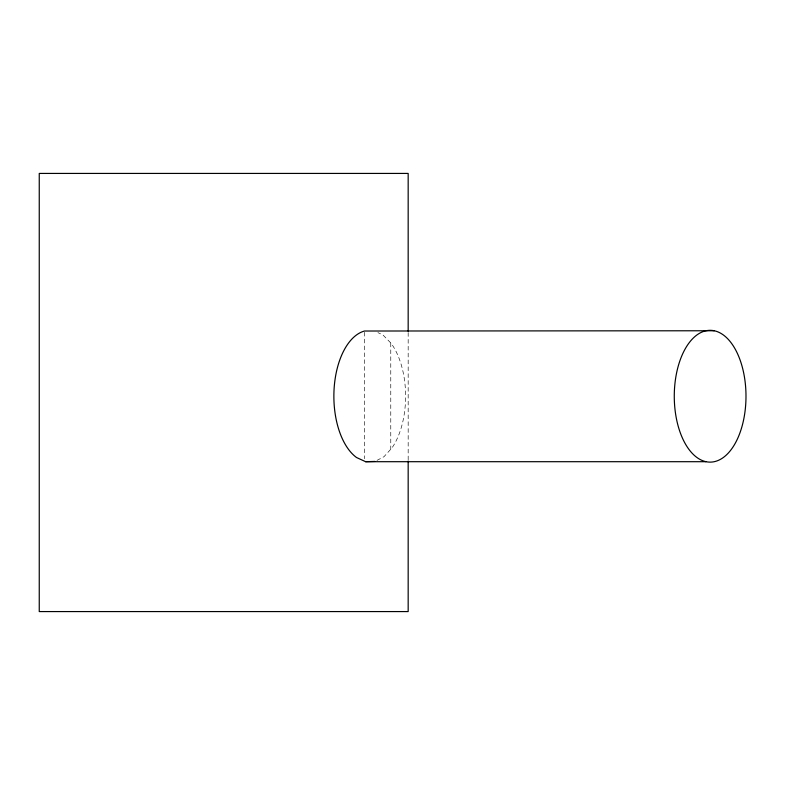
<?xml version="1.0" encoding="UTF-8"?>
<svg xmlns="http://www.w3.org/2000/svg" width="785" height="785" viewBox="0 0 785 785"><rect width="100%" height="100%" fill="white"/><g stroke="black" fill="none" stroke-linecap="round" stroke-linejoin="round"><path stroke-width="0.59" stroke-dasharray="3.92 2.94" d="M376.967 460.383L383.973 456.713L392.009 447.882A65.911 35.865 90 0 0 391.116 343.32L382.933 334.95L377.889 332.624M408.171 332.526L408.171 459.814M390.773 342.976L390.773 449.236M364.495 332.241L364.495 458.754"/><path stroke-width="1.18" d="M714.252 330.76A65.911 35.865 -90 0 0 677.219 422.399A65.911 35.865 -90 0 0 738.92 435.528A65.911 35.865 -90 0 0 714.252 330.76L364.495 331.025A65.911 35.865 90 0 0 334.106 388.653A65.911 35.865 90 0 0 356.527 457.508L365.614 461.698L374.975 461.433M365.614 461.698L706.009 461.698M408.171 331.309L408.171 173.426L39.25 173.426L39.25 611.574L408.171 611.574L408.171 461.04"/></g></svg>
